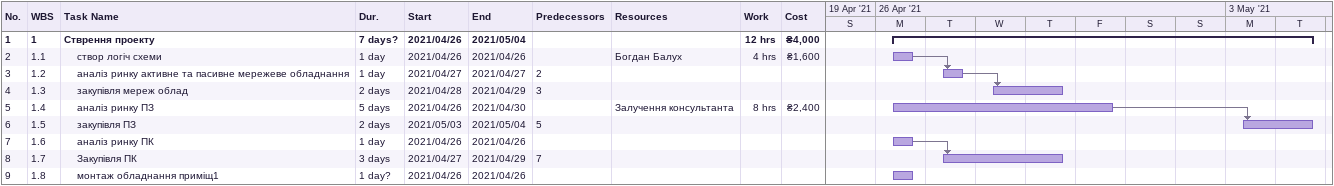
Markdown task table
| ID | WBS | Task | Duration | Start | Finish | Predecessors | Resources | Work (h) | Cost (₴) |
|---|---|---|---|---|---|---|---|---|---|
| 1 | 1 | **Стврення проекту** | 7d? | 2021-04-26 | 2021-05-04 |  |  | 12 | 4000 |
| 2 | 1.1 | створ логіч схеми | 1d | 2021-04-26 | 2021-04-26 |  | Богдан Балух | 4 | 1600 |
| 3 | 1.2 | аналіз ринку активне та пасивне мережеве обладнання | 1d | 2021-04-27 | 2021-04-27 | 2 |  |  |  |
| 4 | 1.3 | закупівля мереж облад | 2d | 2021-04-28 | 2021-04-29 | 3 |  |  |  |
| 5 | 1.4 | аналіз ринку ПЗ | 5d | 2021-04-26 | 2021-04-30 |  | Залучення консультанта | 8 | 2400 |
| 6 | 1.5 | закупівля ПЗ | 2d | 2021-05-03 | 2021-05-04 | 5 |  |  |  |
| 7 | 1.6 | аналіз ринку ПК | 1d | 2021-04-26 | 2021-04-26 |  |  |  |  |
| 8 | 1.7 | Закупівля ПК | 3d | 2021-04-27 | 2021-04-29 | 7 |  |  |  |
| 9 | 1.8 | монтаж обладнання приміщ1 | 1d? | 2021-04-26 | 2021-04-26 |  |  |  |  |
